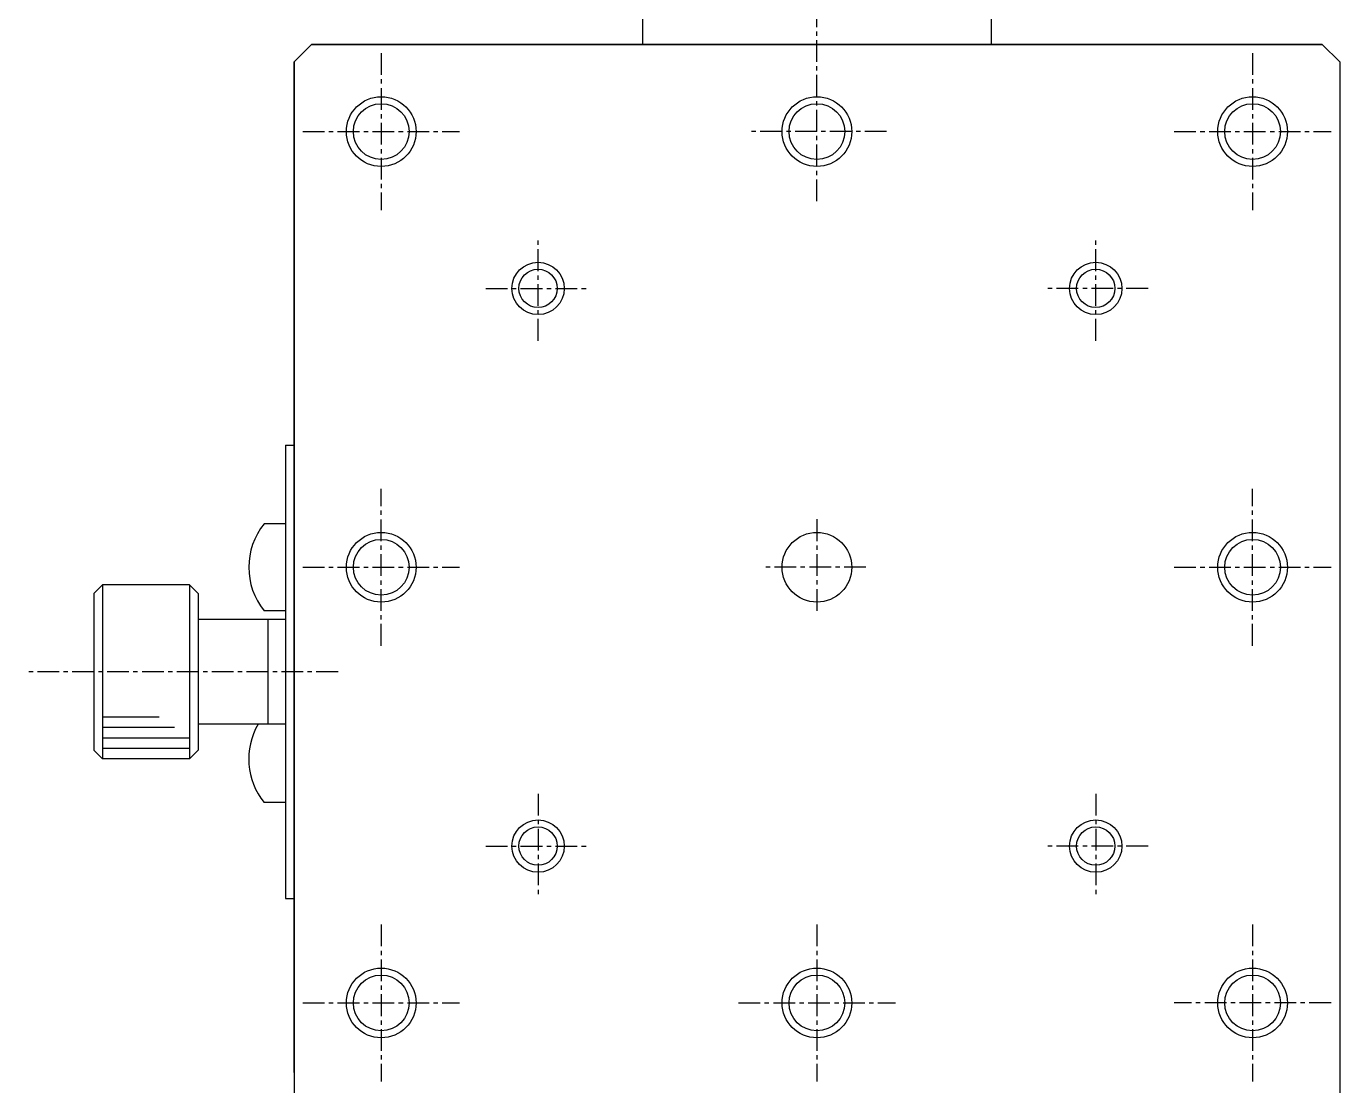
# Model space of a CAD drawing. Extents: x 164 to 411, y 80 to 309.
# Drawn here: x 322.6 to 398, y 187 to 247.8 of the extents above; entities that cross this region are included whole.
import ezdxf

# ---------------------------------------------------------------- set-up
doc = ezdxf.new("R2010")
doc.units = 0
doc.linetypes.add('CENTER', pattern=[2, 1.25, -0.25, 0.25, -0.25])
doc.layers.get('0').update_dxf_attribs({"linetype": 'CONTINUOUS'})
doc.layers.add('CENTER', color=1, linetype='CENTER')

msp = doc.modelspace()

# ---------------------------------------------------------------- linework, layer by layer
at = {"color": 7, "linetype": 'CONTINUOUS'}
for p, q in [((357.988, 267.255), (357.988, 246.755)), ((377.988, 267.255), (377.988, 246.755)), ((338.988, 246.755), (337.988, 245.755)), ((338.988, 246.755), (337.988, 245.755)), ((396.988, 246.755), (338.988, 246.755)), ((338.988, 246.755), (396.988, 246.755)), ((396.988, 246.755), (397.988, 245.755)), ((397.988, 245.755), (396.988, 246.755)), ((337.988, 187.755), (337.988, 245.755)), ((337.988, 245.755), (337.988, 162.755)), ((397.988, 245.755), (397.988, 187.755)), ((397.988, 245.755), (397.988, 162.755)), ((337.488, 223.755), (337.488, 197.755)), ((337.488, 223.755), (337.988, 223.755)), ((337.488, 219.255), (336.265, 219.255)), ((326.488, 215.255), (326.988, 215.755)), ((331.988, 215.755), (326.988, 215.755)), ((331.988, 215.755), (332.488, 215.255)), ((326.488, 215.255), (326.488, 206.255)), ((332.488, 215.255), (332.488, 206.255)), ((337.488, 214.255), (336.265, 214.255)), ((337.488, 213.755), (332.488, 213.755)), ((336.488, 213.755), (336.488, 207.755)), ((337.488, 207.755), (332.488, 207.755)), ((326.988, 205.755), (326.488, 206.255)), ((331.988, 205.755), (326.988, 205.755)), ((332.488, 206.255), (331.988, 205.755)), ((337.488, 203.255), (336.265, 203.255)), ((337.488, 197.755), (337.988, 197.755))]:
    msp.add_line(p, q, dxfattribs=at)
at = {"color": 3, "linetype": 'CONTINUOUS'}
for p, q in [((326.988, 215.755), (326.988, 205.755)), ((331.988, 215.755), (331.988, 205.755)), ((330.254, 208.155), (326.988, 208.155)), ((331.124, 207.555), (326.988, 207.555)), ((331.988, 206.955), (326.988, 206.955)), ((331.988, 206.355), (326.988, 206.355))]:
    msp.add_line(p, q, dxfattribs=at)
for centre, radius in [((342.988, 241.755), 2), ((367.988, 241.755), 2), ((392.988, 241.755), 2), ((351.988, 232.755), 1.5), ((383.988, 232.755), 1.5), ((342.988, 216.755), 2), ((392.988, 216.755), 2), ((351.988, 200.755), 1.5), ((383.988, 200.755), 1.5), ((342.988, 191.755), 2), ((367.988, 191.755), 2), ((392.988, 191.755), 2)]:
    msp.add_circle(centre, radius, dxfattribs=at)
at = {"color": 7, "linetype": 'CONTINUOUS'}
for centre, radius in [((342.988, 241.755), 1.6), ((367.988, 241.755), 1.6), ((392.988, 241.755), 1.6), ((351.988, 232.755), 1.1), ((383.988, 232.755), 1.1), ((367.988, 216.755), 2), ((342.988, 216.755), 1.6), ((392.988, 216.755), 1.6), ((351.988, 200.755), 1.1), ((383.988, 200.755), 1.1), ((342.988, 191.755), 1.6), ((367.988, 191.755), 1.6), ((392.988, 191.755), 1.6)]:
    msp.add_circle(centre, radius, dxfattribs=at)
for centre, start in [((339.388, 216.755), 141.31781), ((339.388, 205.755), 149.99998)]:
    msp.add_arc(centre, 4, start, 218.68219, dxfattribs=at)
at = {"layer": 'CENTER', "color": 1, "linetype": 'CENTER'}
for p, q in [((367.988, 237.755), (367.988, 309.083)), ((342.988, 246.255), (342.988, 237.255)), ((392.988, 246.255), (392.988, 237.255)), ((338.488, 241.755), (347.488, 241.755)), ((371.988, 241.755), (363.988, 241.755)), ((388.488, 241.755), (397.488, 241.755)), ((351.988, 229.755), (351.988, 235.755)), ((383.988, 229.755), (383.988, 235.755)), ((348.988, 232.755), (354.988, 232.755)), ((386.988, 232.755), (380.988, 232.755)), ((342.988, 212.255), (342.988, 221.255)), ((392.988, 212.255), (392.988, 221.255)), ((367.988, 219.508), (367.988, 214.104)), ((338.488, 216.755), (347.488, 216.755)), ((370.804, 216.755), (364.853, 216.755)), ((388.488, 216.755), (397.488, 216.755)), ((340.512, 210.755), (322.62, 210.755)), ((351.988, 203.755), (351.988, 197.755)), ((383.988, 203.755), (383.988, 197.755)), ((348.988, 200.755), (354.988, 200.755)), ((386.988, 200.755), (380.988, 200.755)), ((342.988, 196.255), (342.988, 187.255)), ((367.988, 196.255), (367.988, 187.255)), ((392.988, 196.255), (392.988, 187.255)), ((338.488, 191.755), (347.488, 191.755)), ((363.488, 191.755), (372.488, 191.755)), ((397.488, 191.755), (388.488, 191.755))]:
    msp.add_line(p, q, dxfattribs=at)

doc.saveas('drawing.dxf')
